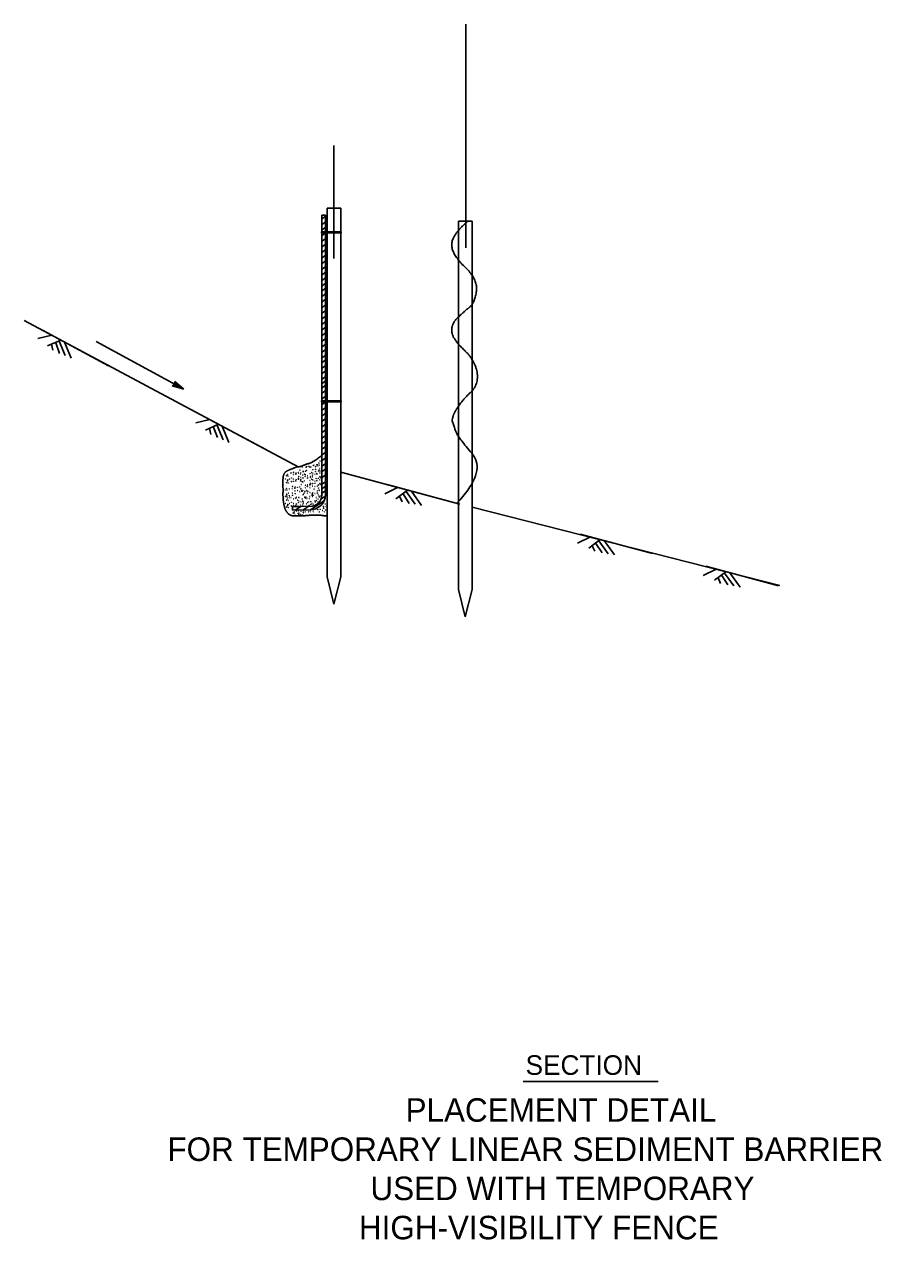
# Model space of a CAD drawing. Extents: x 801.1 to 867.9, y 1009.7 to 1053.8.
# Drawn here: x 834.38 to 847.39, y 1035.42 to 1053.84 of the extents above; entities that cross this region are included whole.
import ezdxf

# ---------------------------------------------------------------- set-up
doc = ezdxf.new("R2010")
doc.units = 0
for name, color, linetype in [('1 Control', 7, 'Continuous'), ('mc_SLOPE-PROTECTION', 7, 'Continuous'), ('pp_PRESENTATION', 7, 'Continuous'), ('str_Wood-C', 7, 'Continuous'), ('temp_HIGH-VISIBILITY-FENCE', 7, 'Continuous'), ('wpc_NO-PLOT', 7, 'Continuous'), ('wpc_SOIL-STABILIZATION', 7, 'Continuous'), ('wpc_TEMP-SILT-FENCE', 7, 'Continuous')]:
    doc.layers.add(name, color=color, linetype=linetype)

# ---------------------------------------------------------------- blocks, each defined once
blk = doc.blocks.new('OG')
at = {"layer": '1 Control'}
for p, q in [((5.7024, 0.0134), (0, -5.0606)), ((0, 0), (39.9999, 0)), ((11.1082, -0.0236), (6.4075, -6.0063)), ((7.9067, -4.289), (9.9677, -6.8185)), ((9.4681, -2.5716), (13.8669, -6.5775)), ((10.6456, -0.9213), (17.0882, -6.226)), ((13.3027, -0.0476), (20.5098, -5.9807))]:
    blk.add_line(p, q, dxfattribs=at)

msp = doc.modelspace()

# ---------------------------------------------------------------- linework, layer by layer
at = {"layer": 'mc_SLOPE-PROTECTION'}
for p, q in [((838.537, 1047.135), (834.381, 1049.354)), ((839.181, 1047.055), (840.965, 1046.577)), ((841.173, 1046.523), (845.841, 1045.339))]:
    msp.add_line(p, q, dxfattribs=at)
at = {"layer": 'pp_PRESENTATION'}
for p, q in [((836.8, 1048.311), (835.471, 1049.035)), ((836.664, 1048.385), (836.663, 1048.431)), ((836.663, 1048.431), (836.663, 1048.431)), ((836.663, 1048.431), (836.8, 1048.311)), ((836.663, 1048.419), (836.764, 1048.331)), ((836.625, 1048.362), (836.664, 1048.385)), ((836.8, 1048.311), (836.625, 1048.362)), ((836.625, 1048.362), (836.625, 1048.362)), ((836.764, 1048.331), (836.636, 1048.368)), ((836.728, 1048.35), (836.645, 1048.374)), ((836.692, 1048.37), (836.657, 1048.38)), ((836.664, 1048.406), (836.728, 1048.35)), ((836.664, 1048.395), (836.692, 1048.37)), ((836.8, 1048.311), (836.8, 1048.311))]:
    msp.add_line(p, q, dxfattribs=at)
at = {"layer": 'str_Wood-C'}
for p, q in [((841.077, 1050.456), (841.077, 1053.844)), ((839.077, 1050.295), (839.077, 1052.008)), ((839.181, 1051.055), (838.973, 1051.055)), ((838.973, 1051.055), (838.973, 1045.471)), ((839.181, 1047.055), (839.181, 1051.055)), ((841.173, 1050.862), (840.965, 1050.862)), ((840.965, 1050.862), (840.965, 1045.278)), ((841.173, 1046.862), (841.173, 1050.862)), ((839.181, 1045.471), (839.181, 1047.055)), ((841.173, 1045.278), (841.173, 1046.862)), ((838.973, 1045.471), (839.077, 1045.055)), ((839.077, 1045.055), (839.181, 1045.471)), ((840.965, 1045.278), (841.069, 1044.862)), ((841.069, 1044.862), (841.173, 1045.278))]:
    msp.add_line(p, q, dxfattribs=at)
for points in [[(838.891, 1050.699), (839.186, 1050.699), (839.186, 1050.683), (838.891, 1050.683)], [(838.891, 1048.139), (839.186, 1048.139), (839.186, 1048.122), (838.891, 1048.122)]]:
    msp.add_lwpolyline(points, close=True, dxfattribs=at)
at = {"layer": 'temp_HIGH-VISIBILITY-FENCE'}
msp.add_open_spline([(841.118, 1050.864), (840.876, 1050.667), (840.855, 1050.365), (841.263, 1049.978), (841.215, 1049.622), (841.057, 1049.493), (840.854, 1049.302), (840.877, 1049.071), (841.215, 1048.757), (841.282, 1048.387), (841.003, 1048.126), (840.857, 1047.872), (840.898, 1047.753), (840.953, 1047.594), (841.397, 1047.072), (840.948, 1046.588)], degree=2, dxfattribs=at)
at = {"layer": 'wpc_NO-PLOT'}
msp.add_line((841.949, 1037.82), (843.998, 1037.82), dxfattribs=at)
at = {"layer": 'wpc_SOIL-STABILIZATION'}
for centre in [(838.597, 1047.131), (838.654, 1047.131), (838.665, 1047.138), (838.699, 1047.145), (838.713, 1047.131), (838.727, 1047.134), (838.765, 1047.155), (838.776, 1047.162), (838.801, 1047.138), (838.815, 1047.166), (838.829, 1047.17), (838.836, 1047.152), (838.85, 1047.194), (838.857, 1047.162), (838.869, 1047.223), (838.316, 1046.974), (838.344, 1046.95), (838.358, 1047.001), (838.372, 1047.022), (838.384, 1046.994), (838.405, 1046.951), (838.426, 1047.042), (838.433, 1046.967), (838.464, 1047.054), (838.464, 1047.021), (838.464, 1046.95), (838.498, 1047.027), (838.505, 1047.045), (838.505, 1047.027), (838.505, 1046.941), (838.537, 1046.962), (838.541, 1047.05), (838.541, 1046.947), (838.542, 1047.039), (838.544, 1046.991), (838.562, 1047.088), (838.569, 1047.026), (838.576, 1047.045), (838.576, 1046.974), (838.576, 1046.941), (838.605, 1047.065), (838.605, 1047.009), (838.609, 1046.967), (838.619, 1047.065), (838.63, 1047.027), (838.64, 1046.988), (838.647, 1047.068), (838.647, 1047.016), (838.661, 1047.082), (838.679, 1047), (838.679, 1046.967), (838.716, 1047.033), (838.72, 1046.991), (838.72, 1046.973), (838.741, 1047.051), (838.741, 1046.947), (838.751, 1047.012), (838.756, 1046.985), (838.758, 1047.092), (838.758, 1047.04), (838.79, 1047.024), (838.797, 1047.064), (838.801, 1047.099), (838.807, 1046.963), (838.818, 1047.034), (838.82, 1047.028), (838.841, 1046.963), (838.841, 1046.963), (838.844, 1047.074), (838.853, 1047.091), (838.864, 1047.042), (838.864, 1046.939), (838.864, 1047.11), (838.866, 1047.072), (838.866, 1046.991), (838.871, 1046.971), (838.342, 1046.788), (838.356, 1046.809), (838.358, 1046.897), (838.368, 1046.782), (838.372, 1046.918), (838.375, 1046.936), (838.38, 1046.933), (838.384, 1046.891), (838.4, 1046.803), (838.431, 1046.911), (838.449, 1046.841), (838.449, 1046.808), (838.464, 1046.917), (838.483, 1046.815), (838.486, 1046.771), (838.49, 1046.832), (838.49, 1046.815), (838.498, 1046.924), (838.505, 1046.924), (838.526, 1046.826), (838.528, 1046.778), (838.56, 1046.832), (838.56, 1046.762), (838.569, 1046.922), (838.575, 1046.799), (838.577, 1046.805), (838.583, 1046.869), (838.588, 1046.772), (838.59, 1046.766), (838.593, 1046.914), (838.6, 1046.908), (838.604, 1046.774), (838.605, 1046.906), (838.63, 1046.923), (838.635, 1046.76), (838.64, 1046.757), (838.643, 1046.819), (838.645, 1046.857), (838.664, 1046.775), (838.675, 1046.84), (838.679, 1046.863), (838.682, 1046.764), (838.713, 1046.87), (838.714, 1046.852), (838.714, 1046.819), (838.716, 1046.93), (838.72, 1046.887), (838.72, 1046.87), (838.755, 1046.843), (838.756, 1046.881), (838.758, 1046.937), (838.776, 1046.799), (838.79, 1046.92), (838.79, 1046.887), (838.791, 1046.837), (838.818, 1046.931), (838.82, 1046.924), (838.825, 1046.843), (838.825, 1046.772), (838.841, 1046.86), (838.841, 1046.86), (838.842, 1046.815), (838.853, 1046.783), (838.855, 1046.776), (838.866, 1046.887), (838.871, 1046.867), (838.342, 1046.684), (838.345, 1046.58), (838.356, 1046.705), (838.36, 1046.723), (838.36, 1046.631), (838.364, 1046.72), (838.368, 1046.678), (838.374, 1046.652), (838.385, 1046.625), (838.389, 1046.738), (838.4, 1046.699), (838.404, 1046.672), (838.406, 1046.581), (838.428, 1046.672), (838.435, 1046.597), (838.449, 1046.738), (838.449, 1046.705), (838.466, 1046.651), (838.466, 1046.581), (838.49, 1046.729), (838.5, 1046.658), (838.507, 1046.675), (838.507, 1046.572), (838.528, 1046.632), (838.539, 1046.593), (838.544, 1046.669), (838.546, 1046.621), (838.548, 1046.672), (838.578, 1046.605), (838.595, 1046.648), (838.605, 1046.615), (838.608, 1046.609), (838.609, 1046.712), (838.618, 1046.721), (838.617, 1046.585), (838.632, 1046.742), (838.633, 1046.677), (838.644, 1046.663), (838.651, 1046.68), (838.665, 1046.575), (838.672, 1046.657), (838.675, 1046.736), (838.68, 1046.595), (838.697, 1046.605), (838.706, 1046.655), (838.713, 1046.687), (838.714, 1046.748), (838.728, 1046.609), (838.744, 1046.701), (838.748, 1046.722), (838.748, 1046.581), (838.755, 1046.739), (838.755, 1046.722), (838.755, 1046.687), (838.762, 1046.704), (838.765, 1046.571), (838.791, 1046.733), (838.791, 1046.619), (838.799, 1046.6), (838.814, 1046.672), (838.815, 1046.626), (838.825, 1046.739), (838.837, 1046.605), (838.839, 1046.646), (838.842, 1046.712), (838.853, 1046.69), (838.856, 1046.676), (838.875, 1046.693), (838.944, 1046.572), (838.36, 1046.527), (838.374, 1046.548), (838.377, 1046.566), (838.382, 1046.563), (838.385, 1046.521), (838.432, 1046.542), (838.459, 1046.437), (838.466, 1046.548), (838.473, 1046.451), (838.478, 1046.455), (838.478, 1046.429), (838.495, 1046.402), (838.5, 1046.554), (838.507, 1046.554), (838.509, 1046.466), (838.534, 1046.431), (838.536, 1046.541), (838.544, 1046.469), (838.544, 1046.417), (838.551, 1046.434), (838.569, 1046.556), (838.573, 1046.411), (838.58, 1046.463), (838.595, 1046.544), (838.606, 1046.565), (838.606, 1046.409), (838.613, 1046.441), (838.614, 1046.469), (838.645, 1046.455), (838.696, 1046.454), (838.702, 1046.553), (838.723, 1046.459), (838.727, 1046.567), (838.768, 1046.459), (838.833, 1046.486), (838.855, 1046.452), (838.869, 1046.493), (838.906, 1046.474), (838.917, 1046.538), (838.92, 1046.507), (838.923, 1046.513), (838.933, 1046.455), (838.949, 1046.482), (838.96, 1046.535)]:
    msp.add_circle(centre, 0.00132, dxfattribs=at)
msp.add_open_spline([(838.887, 1047.301), (838.762, 1047.206), (838.643, 1047.171), (838.57, 1047.138), (838.511, 1047.136), (838.465, 1047.114), (838.394, 1047.089), (838.328, 1047.05), (838.305, 1046.985), (838.302, 1046.851), (838.308, 1046.774), (838.303, 1046.73), (838.309, 1046.62), (838.326, 1046.525), (838.349, 1046.469), (838.398, 1046.409), (838.45, 1046.393), (838.507, 1046.393), (838.568, 1046.39), (838.691, 1046.401), (838.795, 1046.405), (838.88, 1046.404), (838.907, 1046.395), (838.972, 1046.394)], degree=2, dxfattribs=at)
at = {"layer": 'wpc_TEMP-SILT-FENCE'}
for p, q in [((838.893, 1050.953), (838.949, 1050.953)), ((838.893, 1046.708), (838.893, 1050.953)), ((838.893, 1050.896), (838.949, 1050.932)), ((838.893, 1050.811), (838.949, 1050.847)), ((838.893, 1050.726), (838.949, 1050.762)), ((838.893, 1050.641), (838.949, 1050.677)), ((838.893, 1050.556), (838.949, 1050.592)), ((838.893, 1050.472), (838.949, 1050.508)), ((838.893, 1050.387), (838.949, 1050.423)), ((838.893, 1050.302), (838.949, 1050.338)), ((838.893, 1050.217), (838.949, 1050.253)), ((838.893, 1050.132), (838.949, 1050.168)), ((838.893, 1050.048), (838.949, 1050.084)), ((838.893, 1049.963), (838.949, 1049.999)), ((838.893, 1049.878), (838.949, 1049.914)), ((838.893, 1049.804), (838.949, 1049.84)), ((838.893, 1049.72), (838.949, 1049.756)), ((838.893, 1049.635), (838.949, 1049.671)), ((838.893, 1049.55), (838.949, 1049.586)), ((838.893, 1049.465), (838.949, 1049.501)), ((838.893, 1049.381), (838.949, 1049.416)), ((838.893, 1049.296), (838.949, 1049.332)), ((838.893, 1049.211), (838.949, 1049.247)), ((838.893, 1049.126), (838.949, 1049.162)), ((838.893, 1049.041), (838.949, 1049.077)), ((838.893, 1048.957), (838.949, 1048.992)), ((838.893, 1048.872), (838.949, 1048.908)), ((838.893, 1048.787), (838.949, 1048.823)), ((838.893, 1048.718), (838.949, 1048.754)), ((838.893, 1048.634), (838.949, 1048.669)), ((838.893, 1048.549), (838.949, 1048.585)), ((838.893, 1048.464), (838.949, 1048.5)), ((838.893, 1048.401), (838.949, 1048.437)), ((838.893, 1048.335), (838.949, 1048.371)), ((838.893, 1048.251), (838.949, 1048.287)), ((838.893, 1048.166), (838.949, 1048.202)), ((838.893, 1048.081), (838.949, 1048.117)), ((838.893, 1047.996), (838.949, 1048.032)), ((838.893, 1047.911), (838.949, 1047.947)), ((838.893, 1047.827), (838.949, 1047.863)), ((838.893, 1047.742), (838.949, 1047.778)), ((838.893, 1047.657), (838.949, 1047.693)), ((838.893, 1047.572), (838.949, 1047.608)), ((838.893, 1047.487), (838.949, 1047.523)), ((838.893, 1047.403), (838.949, 1047.439)), ((838.893, 1047.318), (838.949, 1047.354)), ((838.893, 1047.233), (838.949, 1047.269)), ((838.893, 1047.148), (838.949, 1047.184)), ((838.893, 1047.063), (838.949, 1047.099)), ((838.893, 1046.972), (838.949, 1047.008)), ((838.891, 1046.8), (838.946, 1046.836)), ((838.893, 1046.872), (838.949, 1046.908)), ((838.894, 1046.735), (838.95, 1046.771)), ((838.72, 1046.484), (838.928, 1046.619)), ((838.948, 1046.693), (838.882, 1046.651)), ((838.451, 1046.531), (838.718, 1046.538)), ((838.451, 1046.478), (838.451, 1046.531)), ((838.451, 1046.478), (838.716, 1046.484)), ((838.488, 1046.477), (838.578, 1046.533)), ((838.608, 1046.481), (838.698, 1046.538))]:
    msp.add_line(p, q, dxfattribs=at)
msp.add_lwpolyline([(838.949, 1050.953), (838.949, 1046.711)], dxfattribs=at)
for centre, radius in [((838.718, 1046.715), 0.23), ((838.72, 1046.711), 0.174)]:
    msp.add_arc(centre, radius, 269.3403, 359.0647, dxfattribs=at)

# ---------------------------------------------------------------- block references
at = {"layer": 'mc_SLOPE-PROTECTION', "xscale": 0.028499999999999998}
for p, yscale, rotation in [((834.655, 1049.208), 0.028500000000000004, -28.2300887945715), ((837.05, 1047.931), 0.028500000000000004, -28.2300887945715), ((839.887, 1046.866), 0.0285, -15.024779537908723), ((842.811, 1046.117), 0.0285, -15.024779537908723), ((844.718, 1045.629), 0.0285, -15.024779537908723)]:
    msp.add_blockref('OG', p, dxfattribs=dict(at, yscale=yscale, rotation=rotation))

# ---------------------------------------------------------------- texts
at = {"layer": 'wpc_NO-PLOT'}
for s, height, p in [('SECTION', 0.297, (841.985, 1037.92)), ('PLACEMENT DETAIL', 0.3564, (840.165, 1037.209)), ('FOR TEMPORARY LINEAR SEDIMENT BARRIER', 0.3564, (836.552, 1036.615)), ('USED WITH TEMPORARY', 0.3564, (839.632, 1036.021)), ('HIGH-VISIBILITY FENCE', 0.3564, (839.457, 1035.427))]:
    msp.add_text(s, height=height, dxfattribs=at).set_placement(p)

doc.saveas('drawing.dxf')
